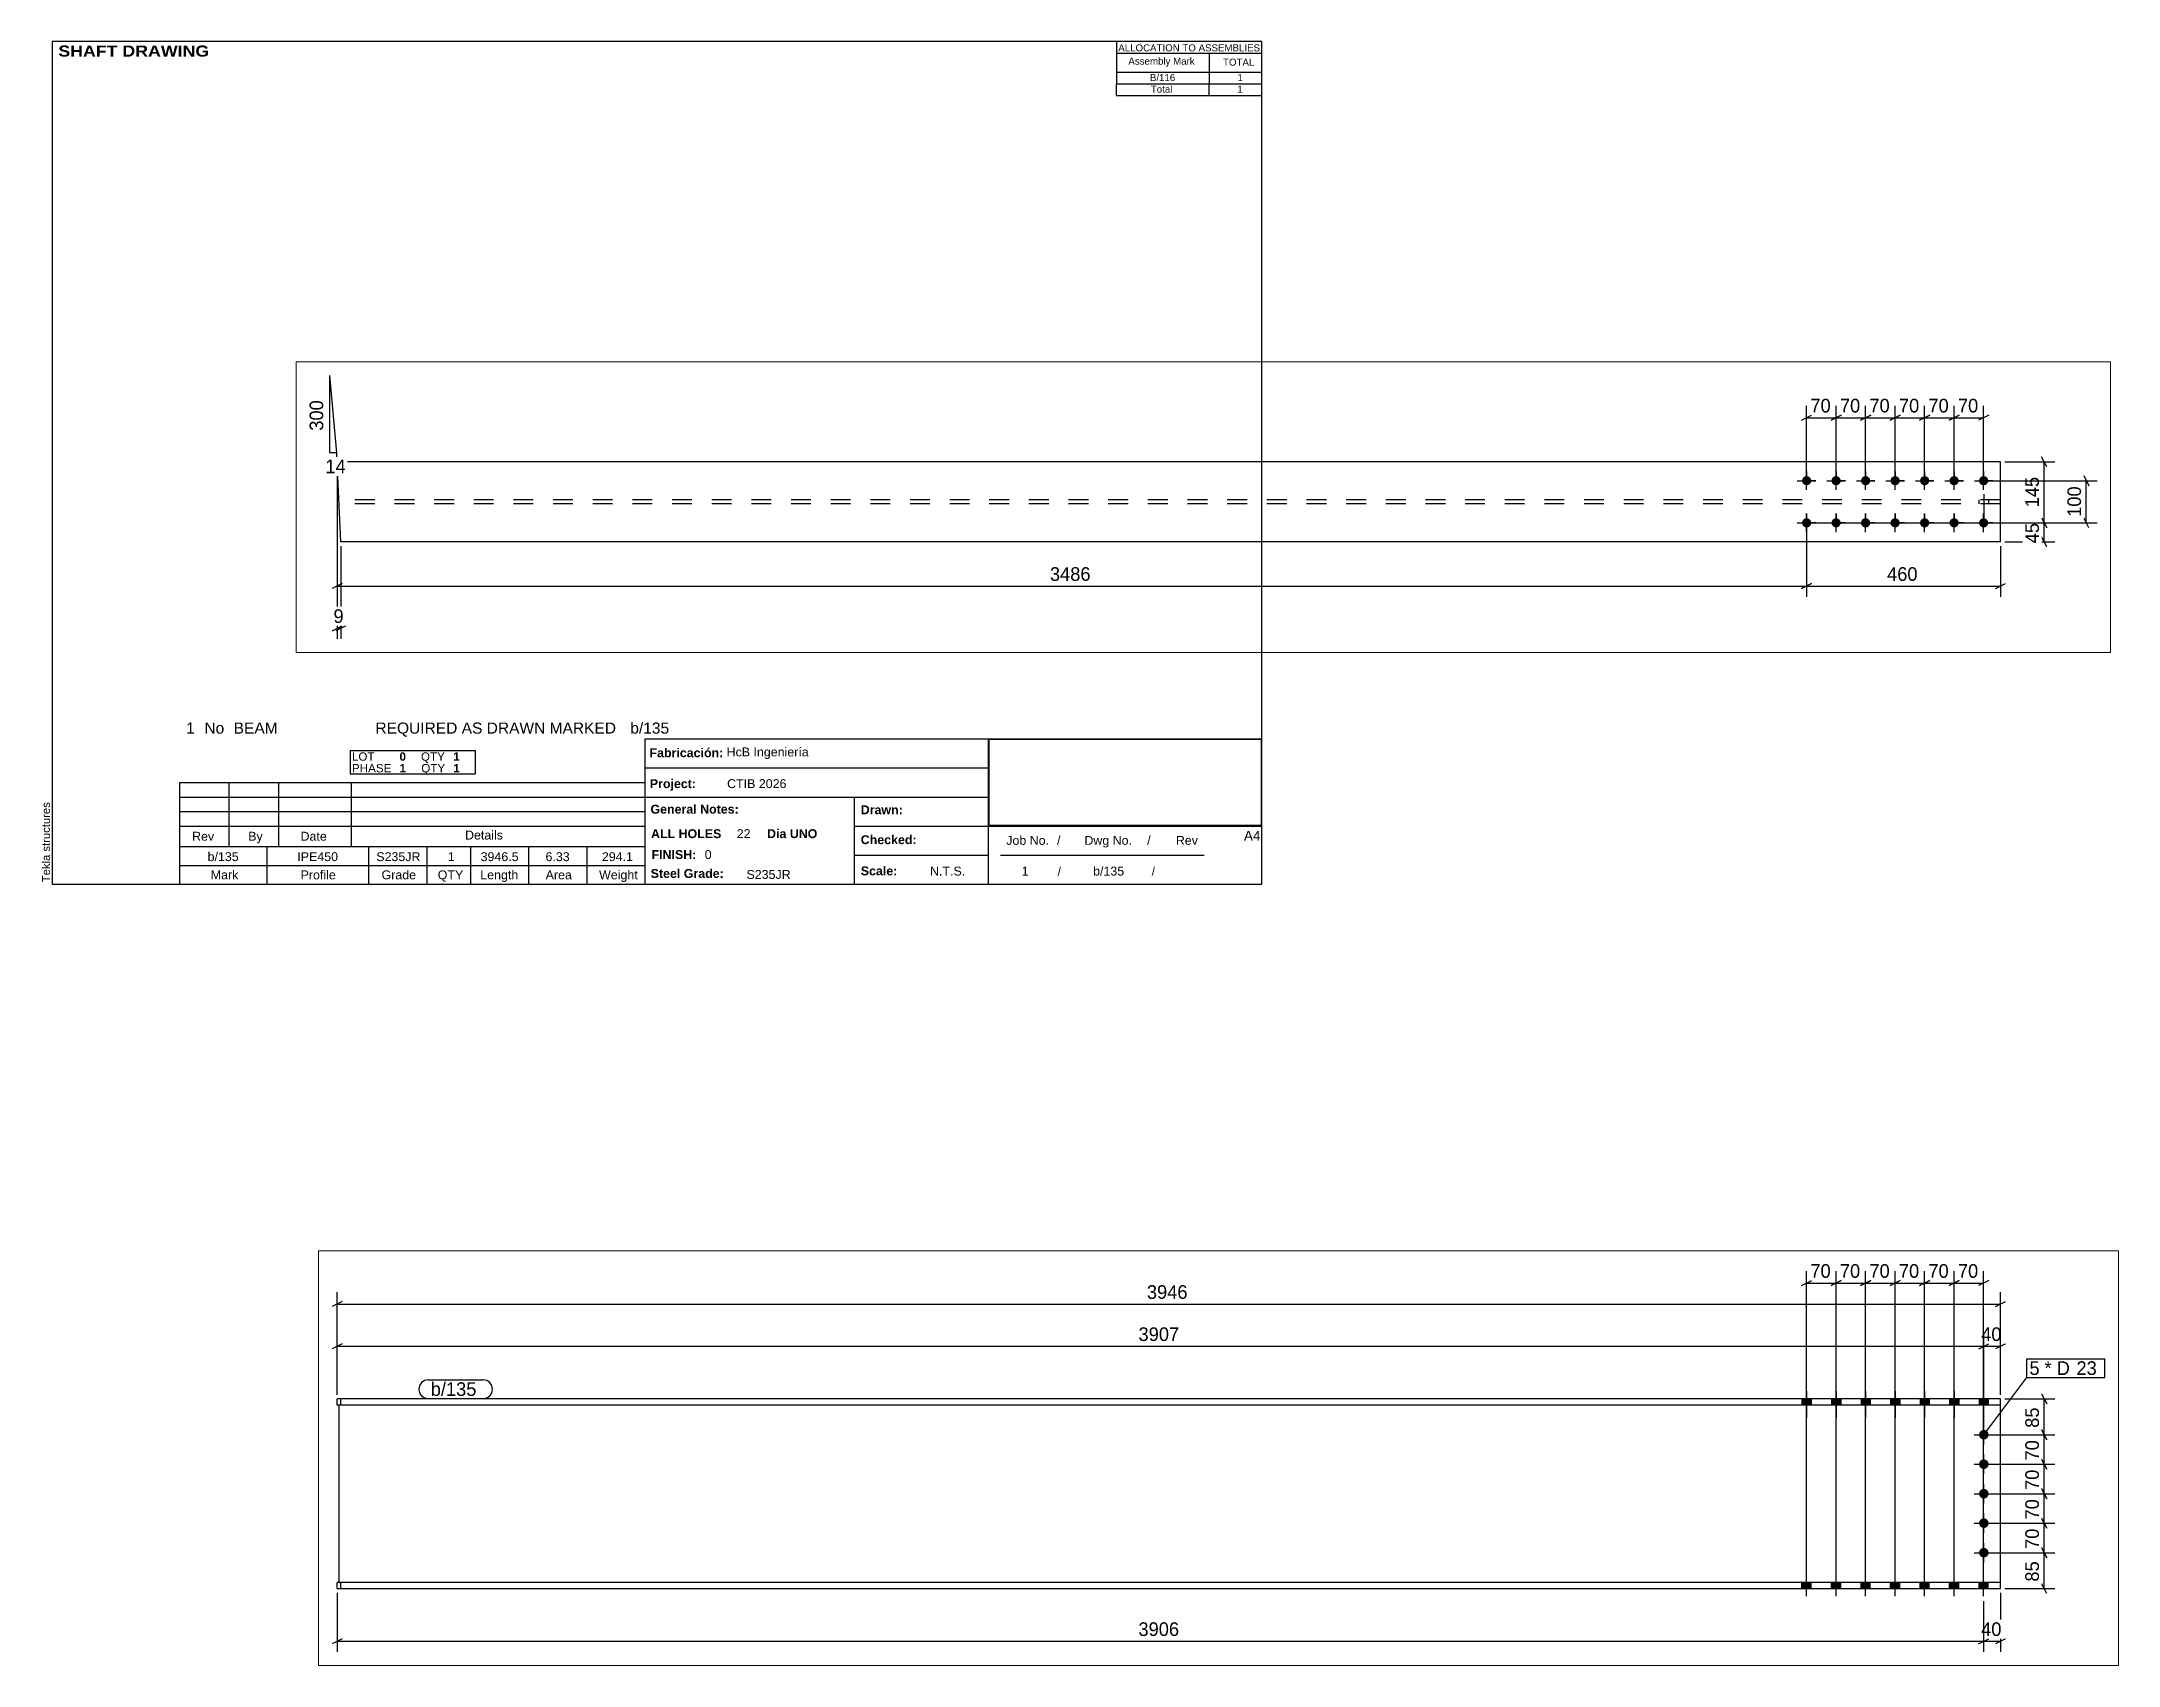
# Paper-space layout 'Layout1' of a CAD drawing. Header units: millimetres. Extents: x 2 to 495, y -180 to 205.
# The model-space entities are those that its viewports show. They can reach past a viewport. Long polylines and large blocks are cut down to what shows.
import ezdxf

# ---------------------------------------------------------------- set-up
doc = ezdxf.new("R2010")
doc.units = ezdxf.units.MM
doc.linetypes.add('DXK_LINE_DOT2', pattern=[3.9198, 1.9599, -1.9599])
doc.linetypes.add('DXK_LINE_DOT4', pattern=[0.9408, 0.4704, -0.4704])
doc.layers.add('Viewport layer', color=7, linetype='Continuous', plot=False)
doc.styles.add('Arial', font='ARIAL.TTF', dxfattribs={"height": 0.2})
doc.styles.add('Arial Black', font='ARIBLK.TTF', dxfattribs={"height": 0.2})
doc.styles.add('Arial Bold', font='ARIALBD.TTF', dxfattribs={"height": 0.2})
doc.styles.add('Comic Sans MS', font='COMIC.TTF', dxfattribs={"height": 0.2})

msp = doc.modelspace()

# ---------------------------------------------------------------- hatches: boundary and pattern name
at = {"linetype": 'Continuous'}
for points in [[(12846, 632.6), (12824, 632.6), (12824, 618), (12846, 618)], [(12846, 632.6), (12824, 632.6), (12824, 618), (12846, 618)], [(12916, 632.6), (12894, 632.6), (12894, 618), (12916, 618)], [(12916, 632.6), (12894, 632.6), (12894, 618), (12916, 618)], [(12986, 632.6), (12964, 632.6), (12964, 618), (12986, 618)], [(12986, 632.6), (12964, 632.6), (12964, 618), (12986, 618)], [(13056, 632.6), (13034, 632.6), (13034, 618), (13056, 618)], [(13056, 632.6), (13034, 632.6), (13034, 618), (13056, 618)], [(13126, 632.6), (13104, 632.6), (13104, 618), (13126, 618)], [(13126, 632.6), (13104, 632.6), (13104, 618), (13126, 618)], [(13196, 632.6), (13174, 632.6), (13174, 618), (13196, 618)], [(13196, 632.6), (13174, 632.6), (13174, 618), (13196, 618)], [(13266, 632.6), (13244, 632.6), (13244, 618), (13266, 618)], [(13266, 632.6), (13244, 632.6), (13244, 618), (13266, 618)], [(13243.9, 547.6, -1), (13266.9, 547.6, -1)], [(13243.9, 477.6, -1), (13266.9, 477.6, -1)], [(3583.4, 418.6, -1), (3583.4, 396.6, -1)], [(3653.4, 418.6, -1), (3653.4, 396.6, -1)], [(3723.4, 418.6, -1), (3723.4, 396.6, -1)], [(3793.4, 418.6, -1), (3793.4, 396.6, -1)], [(3863.4, 418.6, -1), (3863.4, 396.6, -1)], [(3933.4, 418.6, -1), (3933.4, 396.6, -1)], [(4003.4, 418.6, -1), (4003.4, 396.6, -1)], [(13243.9, 407.6, -1), (13266.9, 407.6, -1)], [(13243.9, 337.6, -1), (13266.9, 337.6, -1)], [(3583.4, 318.6, -1), (3583.4, 296.6, -1)], [(3653.4, 318.6, -1), (3653.4, 296.6, -1)], [(3723.4, 318.6, -1), (3723.4, 296.6, -1)], [(3793.4, 318.6, -1), (3793.4, 296.6, -1)], [(3863.4, 318.6, -1), (3863.4, 296.6, -1)], [(3933.4, 318.6, -1), (3933.4, 296.6, -1)], [(4003.4, 318.6, -1), (4003.4, 296.6, -1)], [(13243.9, 267.6, -1), (13266.9, 267.6, -1)], [(12846, 197.2), (12824, 197.2), (12824, 182.6), (12846, 182.6)], [(12846, 197.2), (12824, 197.2), (12824, 182.6), (12846, 182.6)], [(12916, 197.2), (12894, 197.2), (12894, 182.6), (12916, 182.6)], [(12916, 197.2), (12894, 197.2), (12894, 182.6), (12916, 182.6)], [(12986, 197.2), (12964, 197.2), (12964, 182.6), (12986, 182.6)], [(12986, 197.2), (12964, 197.2), (12964, 182.6), (12986, 182.6)], [(13056, 197.2), (13034, 197.2), (13034, 182.6), (13056, 182.6)], [(13056, 197.2), (13034, 197.2), (13034, 182.6), (13056, 182.6)], [(13126, 197.2), (13104, 197.2), (13104, 182.6), (13126, 182.6)], [(13126, 197.2), (13104, 197.2), (13104, 182.6), (13126, 182.6)], [(13196, 197.2), (13174, 197.2), (13174, 182.6), (13196, 182.6)], [(13196, 197.2), (13174, 197.2), (13174, 182.6), (13196, 182.6)], [(13266, 197.2), (13244, 197.2), (13244, 182.6), (13266, 182.6)], [(13266, 197.2), (13244, 197.2), (13244, 182.6), (13266, 182.6)]]:
    msp.add_hatch(color=3, dxfattribs=at).paths.add_polyline_path(points)

# ---------------------------------------------------------------- linework, layer by layer
at = {"color": 8, "linetype": 'Continuous'}
for p, q in [((12823, 901.6), (12847, 913.6)), ((12835, 222.4), (12835, 936)), ((12893, 901.6), (12917, 913.6)), ((12905, 222.4), (12905, 936)), ((12963, 901.6), (12987, 913.6)), ((12975, 222.4), (12975, 936)), ((13033, 901.6), (13057, 913.6)), ((13045, 222.4), (13045, 936)), ((13103, 901.6), (13127, 913.6)), ((13115, 222.4), (13115, 936)), ((13173, 901.6), (13197, 913.6)), ((13185, 222.4), (13185, 936)), ((13185, 907.6), (13255, 907.6)), ((13267, 913.6), (13243, 901.6)), ((9360.6, 863.6), (9336.6, 851.6)), ((9348.6, 642.6), (9348.6, 886)), ((9348.6, 857.6), (13295, 857.6)), ((13283, 851.6), (13307, 863.6)), ((9360.6, 763.6), (9336.6, 751.6)), ((9348.6, 642.6), (9348.6, 786)), ((13243.4, 751.6), (13267.4, 763.6)), ((13255.4, 557.6), (13255.4, 786)), ((13255.4, 757.6), (13295, 757.6)), ((13307, 763.6), (13283, 751.6)), ((13295, 642.6), (13295, 786)), ((80, 473.4), (80, 657.5)), ((96, 473.4), (80, 657.5)), ((13392.6, 644.6), (13404.6, 620.6)), ((13305, 632.6), (13424.2, 632.6)), ((13398.6, 547.6), (13398.6, 632.6)), ((3571.4, 551.2), (3595.4, 563.2)), ((3583.4, 417.6), (3583.4, 585.6)), ((3641.4, 551.2), (3665.4, 563.2)), ((3653.4, 417.6), (3653.4, 585.6)), ((3711.4, 551.2), (3735.4, 563.2)), ((3723.4, 417.6), (3723.4, 585.6)), ((3781.4, 551.2), (3805.4, 563.2)), ((3793.4, 417.6), (3793.4, 585.6)), ((3851.4, 551.2), (3875.4, 563.2)), ((3863.4, 417.6), (3863.4, 585.6)), ((3921.4, 551.2), (3945.4, 563.2)), ((3933.4, 417.6), (3933.4, 585.6)), ((3933.4, 557.2), (4003.4, 557.2)), ((4015.4, 563.2), (3991.4, 551.2)), ((4003.4, 417.6), (4003.4, 585.6)), ((13265.4, 547.6), (13424.2, 547.6)), ((13404.6, 535.6), (13392.6, 559.6)), ((96, 473.4), (80, 473.4)), ((96.5, 462.6), (96, 473.4)), ((4053.4, 452.6), (4172.6, 452.6)), ((4153, 440.6), (4140.9, 464.6)), ((4147, 307.6), (4147, 452.6)), ((13265.4, 477.6), (13424.2, 477.6)), ((13404.6, 465.6), (13392.6, 489.6)), ((97, 442.6), (97, 132)), ((97, 442.6), (97, 32)), ((4241, 419.6), (4253, 395.6)), ((4246.9, 307.6), (4247, 407.6)), ((13265.4, 407.6), (13424.2, 407.6)), ((13404.6, 395.6), (13392.6, 419.6)), ((13404.6, 325.6), (13392.6, 349.6)), ((3583.4, 297.6), (3583.4, 132)), ((3583.4, 297.6), (3583.4, 132)), ((3593.4, 307.6), (4172.6, 307.6)), ((3593.4, 307.6), (4172.6, 307.6)), ((4140.9, 319.6), (4153, 295.6)), ((4147, 262.6), (4147, 307.6)), ((4252.9, 295.6), (4240.9, 319.6)), ((13265.4, 337.6), (13424.2, 337.6)), ((105.6, 252.6), (105.6, 32)), ((4043.4, 252.6), (4043.4, 132)), ((4053.4, 262.6), (4172.6, 262.6)), ((4153, 250.6), (4140.9, 274.6)), ((13265.4, 267.6), (13424.2, 267.6)), ((13404.6, 255.6), (13392.6, 279.6)), ((109, 163.6), (85, 151.6)), ((97, 157.6), (3583.4, 157.6)), ((3571.4, 151.6), (3595.4, 163.6)), ((3595.4, 163.6), (3571.4, 151.6)), ((3583.4, 157.6), (4043.4, 157.6)), ((4031.4, 151.6), (4055.4, 163.6)), ((9348.6, 172.6), (9348.6, 32)), ((13255, 152.4), (13255, 32)), ((13295, 172.6), (13295, 32)), ((13305, 182.6), (13424.2, 182.6)), ((13404.6, 170.6), (13392.6, 194.6)), ((85, 51.6), (109, 63.6)), ((117.6, 63.6), (93.6, 51.6)), ((97, 57.6), (105.6, 57.6)), ((9360.6, 63.6), (9336.6, 51.6)), ((13243, 51.6), (13267, 63.6)), ((13255, 57.6), (13295, 57.6)), ((13307, 63.6), (13283, 51.6))]:
    msp.add_line(p, q, dxfattribs=at)
at = {"color": 3, "linetype": 'Continuous'}
for p, q in [((12835, 650.8), (12835, 587.6)), ((12835, 650.8), (12835, 587.6)), ((12905, 650.8), (12905, 587.6)), ((12905, 650.8), (12905, 587.6)), ((12975, 650.8), (12975, 587.6)), ((12975, 650.8), (12975, 587.6)), ((13045, 650.8), (13045, 587.6)), ((13045, 650.8), (13045, 587.6)), ((13115, 650.8), (13115, 587.6)), ((13115, 650.8), (13115, 587.6)), ((13185, 650.8), (13185, 587.6)), ((13185, 650.8), (13185, 587.6)), ((13255, 650.8), (13255, 587.6)), ((13255, 650.8), (13255, 587.6)), ((12824, 632.6), (12824, 618)), ((12824, 632.6), (12824, 618)), ((12846, 632.6), (12846, 618)), ((12846, 632.6), (12846, 618)), ((12894, 632.6), (12894, 618)), ((12894, 632.6), (12894, 618)), ((12916, 632.6), (12916, 618)), ((12916, 632.6), (12916, 618)), ((12964, 632.6), (12964, 618)), ((12964, 632.6), (12964, 618)), ((12986, 632.6), (12986, 618)), ((12986, 632.6), (12986, 618)), ((13034, 632.6), (13034, 618)), ((13034, 632.6), (13034, 618)), ((13056, 632.6), (13056, 618)), ((13056, 632.6), (13056, 618)), ((13104, 632.6), (13104, 618)), ((13104, 632.6), (13104, 618)), ((13126, 632.6), (13126, 618)), ((13126, 632.6), (13126, 618)), ((13174, 632.6), (13174, 618)), ((13174, 632.6), (13174, 618)), ((13196, 632.6), (13196, 618)), ((13196, 632.6), (13196, 618)), ((13244, 632.6), (13244, 618)), ((13244, 632.6), (13244, 618)), ((13266, 632.6), (13266, 618)), ((13266, 632.6), (13266, 618)), ((13232.4, 547.6), (13278.4, 547.6)), ((13255.4, 524.6), (13255.4, 570.6)), ((13255.4, 454.6), (13255.4, 500.6)), ((13232.4, 477.6), (13278.4, 477.6)), ((3561.4, 407.6), (3605.4, 407.6)), ((3561.4, 407.6), (3576.1, 407.6)), ((3583.4, 385.6), (3583.4, 429.6)), ((3583.4, 429.6), (3583.4, 415)), ((3583.4, 385.6), (3583.4, 400.3)), ((3605.4, 407.6), (3590.8, 407.6)), ((3631.4, 407.6), (3675.4, 407.6)), ((3631.4, 407.6), (3646.1, 407.6)), ((3653.4, 385.6), (3653.4, 429.6)), ((3653.4, 429.6), (3653.4, 415)), ((3653.4, 385.6), (3653.4, 400.3)), ((3675.4, 407.6), (3660.8, 407.6)), ((3701.4, 407.6), (3745.4, 407.6)), ((3701.4, 407.6), (3716.1, 407.6)), ((3723.4, 385.6), (3723.4, 429.6)), ((3723.4, 429.6), (3723.4, 415)), ((3723.4, 385.6), (3723.4, 400.3)), ((3745.4, 407.6), (3730.8, 407.6)), ((3771.4, 407.6), (3815.4, 407.6)), ((3771.4, 407.6), (3786.1, 407.6)), ((3793.4, 385.6), (3793.4, 429.6)), ((3793.4, 429.6), (3793.4, 415)), ((3793.4, 385.6), (3793.4, 400.3)), ((3815.4, 407.6), (3800.8, 407.6)), ((3841.4, 407.6), (3885.4, 407.6)), ((3841.4, 407.6), (3856.1, 407.6)), ((3863.4, 385.6), (3863.4, 429.6)), ((3863.4, 429.6), (3863.4, 415)), ((3863.4, 385.6), (3863.4, 400.3)), ((3885.4, 407.6), (3870.8, 407.6)), ((3911.4, 407.6), (3955.4, 407.6)), ((3911.4, 407.6), (3926.1, 407.6)), ((3933.4, 385.6), (3933.4, 429.6)), ((3933.4, 429.6), (3933.4, 415)), ((3933.4, 385.6), (3933.4, 400.3)), ((3955.4, 407.6), (3940.8, 407.6)), ((3981.4, 407.6), (4025.4, 407.6)), ((3981.4, 407.6), (3996.1, 407.6)), ((4003.4, 385.6), (4003.4, 429.6)), ((4003.4, 429.6), (4003.4, 414.9)), ((4003.4, 385.6), (4003.4, 400.3)), ((4025.4, 407.6), (4010.8, 407.6)), ((13232.4, 407.6), (13278.4, 407.6)), ((13255.4, 384.6), (13255.4, 430.6)), ((13255.4, 314.6), (13255.4, 360.6)), ((3561.4, 307.6), (3605.4, 307.6)), ((3561.4, 307.6), (3576.1, 307.6)), ((3583.4, 285.6), (3583.4, 329.6)), ((3583.4, 329.6), (3583.4, 315)), ((3583.4, 285.6), (3583.4, 300.3)), ((3605.4, 307.6), (3590.7, 307.6)), ((3631.4, 307.6), (3675.4, 307.6)), ((3631.4, 307.6), (3646.1, 307.6)), ((3653.4, 285.6), (3653.4, 329.6)), ((3653.4, 329.6), (3653.4, 315)), ((3653.4, 285.6), (3653.4, 300.3)), ((3675.4, 307.6), (3660.7, 307.6)), ((3701.4, 307.6), (3745.4, 307.6)), ((3701.4, 307.6), (3716.1, 307.6)), ((3723.4, 285.6), (3723.4, 329.6)), ((3723.4, 329.6), (3723.4, 315)), ((3723.4, 285.6), (3723.4, 300.3)), ((3745.4, 307.6), (3730.7, 307.6)), ((3771.4, 307.6), (3815.4, 307.6)), ((3771.4, 307.6), (3786.1, 307.6)), ((3793.4, 285.6), (3793.4, 329.6)), ((3793.4, 329.6), (3793.4, 315)), ((3793.4, 285.6), (3793.4, 300.3)), ((3815.4, 307.6), (3800.7, 307.6)), ((3841.4, 307.6), (3885.4, 307.6)), ((3841.4, 307.6), (3856.1, 307.6)), ((3863.4, 285.6), (3863.4, 329.6)), ((3863.4, 329.6), (3863.4, 315)), ((3863.4, 285.6), (3863.4, 300.3)), ((3885.4, 307.6), (3870.7, 307.6)), ((3911.4, 307.6), (3955.4, 307.6)), ((3911.4, 307.6), (3926.1, 307.6)), ((3933.4, 285.6), (3933.4, 329.6)), ((3933.4, 329.6), (3933.4, 315)), ((3933.4, 285.6), (3933.4, 300.3)), ((3955.4, 307.6), (3940.7, 307.6)), ((3981.4, 307.6), (4025.4, 307.6)), ((3981.4, 307.6), (3996.1, 307.6)), ((4003.4, 285.6), (4003.4, 329.6)), ((4003.4, 329.6), (4003.4, 314.9)), ((4003.4, 285.6), (4003.4, 300.3)), ((4025.4, 307.6), (4010.7, 307.6)), ((13232.4, 337.6), (13278.4, 337.6)), ((13232.4, 267.6), (13278.4, 267.6)), ((13255.4, 244.6), (13255.4, 290.6)), ((12824, 182.6), (12824, 197.2)), ((12824, 182.6), (12824, 197.2)), ((12835, 164.4), (12835, 227.6)), ((12835, 164.4), (12835, 227.6)), ((12846, 182.6), (12846, 197.2)), ((12846, 182.6), (12846, 197.2)), ((12894, 182.6), (12894, 197.2)), ((12894, 182.6), (12894, 197.2)), ((12905, 164.4), (12905, 227.6)), ((12905, 164.4), (12905, 227.6)), ((12916, 182.6), (12916, 197.2)), ((12916, 182.6), (12916, 197.2)), ((12964, 182.6), (12964, 197.2)), ((12964, 182.6), (12964, 197.2)), ((12975, 164.4), (12975, 227.6)), ((12975, 164.4), (12975, 227.6)), ((12986, 182.6), (12986, 197.2)), ((12986, 182.6), (12986, 197.2)), ((13034, 182.6), (13034, 197.2)), ((13034, 182.6), (13034, 197.2)), ((13045, 164.4), (13045, 227.6)), ((13045, 164.4), (13045, 227.6)), ((13056, 182.6), (13056, 197.2)), ((13056, 182.6), (13056, 197.2)), ((13104, 182.6), (13104, 197.2)), ((13104, 182.6), (13104, 197.2)), ((13115, 164.4), (13115, 227.6)), ((13115, 164.4), (13115, 227.6)), ((13126, 182.6), (13126, 197.2)), ((13126, 182.6), (13126, 197.2)), ((13174, 182.6), (13174, 197.2)), ((13174, 182.6), (13174, 197.2)), ((13185, 164.4), (13185, 227.6)), ((13185, 164.4), (13185, 227.6)), ((13196, 182.6), (13196, 197.2)), ((13196, 182.6), (13196, 197.2)), ((13244, 182.6), (13244, 197.2)), ((13244, 182.6), (13244, 197.2)), ((13255, 164.4), (13255, 227.6)), ((13255, 164.4), (13255, 227.6)), ((13266, 182.6), (13266, 197.2)), ((13266, 182.6), (13266, 197.2))]:
    msp.add_line(p, q, dxfattribs=at)
at = {"color": 7, "linetype": 'Continuous'}
for p, q in [((13295, 632.6), (9348.6, 632.6)), ((9348.6, 618), (9348.6, 632.6)), ((9352.7, 618), (9348.6, 618)), ((9352.7, 618), (9352.7, 197.2)), ((13295, 618), (9353.1, 618)), ((9353.1, 197.2), (9353.1, 618)), ((9357.3, 618), (9357.3, 632.6)), ((13295, 182.6), (13295, 632.6)), ((105.6, 262.6), (97, 452.6)), ((4043.4, 452.6), (97, 452.6)), ((4043.4, 262.6), (4043.4, 452.6)), ((4043.4, 262.6), (105.6, 262.6)), ((9348.6, 182.6), (9348.6, 197.2)), ((9352.7, 197.2), (9348.6, 197.2)), ((13295, 197.2), (9353.1, 197.2)), ((9357.3, 182.6), (9357.3, 197.2)), ((9348.6, 182.6), (13295, 182.6))]:
    msp.add_line(p, q, dxfattribs=at)
at = {"color": 7, "linetype": 'DXK_LINE_DOT4'}
for p, q in [((9353.1, 618), (9352.7, 618)), ((9353.1, 618), (9352.7, 618)), ((4043.4, 362.3), (101.1, 362.3)), ((4043.4, 352.9), (101.5, 352.9)), ((9352.7, 197.2), (9353.1, 197.2)), ((9353.1, 197.2), (9352.7, 197.2))]:
    msp.add_line(p, q, dxfattribs=at)
at = {"color": 3, "linetype": 'DXK_LINE_DOT2'}
for p, q in [((3992.3, 362.3), (3992.3, 352.9)), ((3992.3, 362.3), (3992.3, 352.9)), ((3992.3, 362.3), (3992.3, 352.9)), ((3992.3, 362.3), (3992.3, 352.9)), ((3992.3, 362.3), (3992.3, 352.9)), ((4003.8, 375.5), (4003.8, 312.3)), ((4003.8, 375.5), (4003.8, 312.3)), ((4003.8, 375.5), (4003.8, 312.3)), ((4003.8, 375.5), (4003.8, 312.3)), ((4003.8, 375.5), (4003.8, 312.3)), ((4015.3, 362.3), (4015.3, 352.9)), ((4015.3, 362.3), (4015.3, 352.9)), ((4015.3, 362.3), (4015.3, 352.9)), ((4015.3, 362.3), (4015.3, 352.9)), ((4015.3, 362.3), (4015.3, 352.9))]:
    msp.add_line(p, q, dxfattribs=at)

# ---------------------------------------------------------------- wipeouts: each hides what was drawn before it
at = {"color": 0}
msp.add_wipeout([(13389.8, 689.4), (13389.8, 721.4), (13363.7, 721.4), (13363.7, 689.4)], dxfattribs=at)

# ---------------------------------------------------------------- next in the draw order: wipeouts: each hides what was drawn before it
for points in [[(11380.3, 863.6), (11380.3, 908.4), (11263.3, 908.4), (11263.3, 863.6)], [(13307.7, 763.6), (13307.7, 808.4), (13242.7, 808.4), (13242.7, 763.6)], [(13389.8, 689.4), (13389.8, 721.4), (13363.7, 721.4), (13363.7, 689.4)], [(9689.1, 639.6), (9689.1, 671.6), (9570.6, 671.6), (9570.6, 639.6)], [(70.4, 610.9), (25.6, 610.9), (25.6, 519.9), (70.4, 519.9)], [(4000.9, 563.2), (4000.9, 608), (3936, 608), (3936, 563.2)], [(13392.6, 622.6), (13347.8, 622.6), (13347.8, 557.6), (13392.6, 557.6)], [(120.8, 419), (120.8, 463.8), (62.7, 463.8), (62.7, 419)], [(4140.9, 422.2), (4096.1, 422.2), (4096.1, 338), (4140.9, 338)], [(1898.7, 163.6), (1898.7, 208.4), (1781.7, 208.4), (1781.7, 163.6)], [(3858.9, 163.6), (3858.9, 208.4), (3767.9, 208.4), (3767.9, 163.6)], [(120.7, 63.6), (120.7, 108.4), (81.9, 108.4), (81.9, 63.6)], [(13307.5, 63.6), (13307.5, 108.4), (13242.6, 108.4), (13242.6, 63.6)]]:
    msp.add_wipeout(points, dxfattribs=at)

# ---------------------------------------------------------------- next in the draw order: linework, layer by layer
at = {"color": 8, "linetype": 'Continuous'}
for p, q in [((13255, 222.4), (13255, 936)), ((13295, 642.6), (13295, 886)), ((9348.6, 757.6), (13255.4, 757.6)), ((13243.4, 751.6), (13267.4, 763.6)), ((13255.4, 557.6), (13255.4, 786)), ((3863.4, 557.2), (3933.4, 557.2)), ((3945.4, 563.2), (3921.4, 551.2)), ((3933.4, 417.6), (3933.4, 585.6)), ((13265.4, 547.6), (13424.2, 547.6)), ((13392.6, 559.6), (13404.6, 535.6)), ((13398.6, 477.6), (13398.6, 547.6)), ((4013.4, 407.6), (4272.6, 407.6)), ((4140.9, 319.6), (4153, 295.6)), ((13255, 152.4), (13255, 32)), ((9348.6, 57.6), (13255, 57.6)), ((13243, 51.6), (13267, 63.6))]:
    msp.add_line(p, q, dxfattribs=at)
at = {"color": 7, "linetype": 'Continuous'}
msp.add_line((13357.7, 683.4), (13357.7, 727.4), dxfattribs=at)

# ---------------------------------------------------------------- next in the draw order: texts
at = {"color": 3, "style": 'Comic Sans MS'}
for s, height, p in [('3946', 32.38, (11269.7, 870)), ('40', 32.38, (13249.1, 770)), ('14', 32.38, (69.1, 425.4)), ('3486', 32.38, (1788.1, 170)), ('460', 32.38, (3774.3, 170)), ('9', 32.4, (88.3, 70)), ('40', 32.38, (13249, 70))]:
    msp.add_text(s, height=height, dxfattribs=at).set_placement(p)
for s, rotation, p in [('300', 90.0002, (64, 526.3)), ('70', -0.0057, (3942.4, 569.6)), ('85', 90.0002, (13386.2, 564)), ('145', 90.0002, (4134.6, 344.4))]:
    msp.add_text(s, height=32.38, rotation=rotation, dxfattribs=at).set_placement(p)

# ---------------------------------------------------------------- next in the draw order: wipeouts: each hides what was drawn before it
at = {"color": 0}
for points in [[(13465.6, 689.4), (13465.6, 721.4), (13399.4, 721.4), (13399.4, 689.4)], [(9689.1, 639.6), (9689.1, 671.6), (9570.6, 671.6), (9570.6, 639.6)]]:
    msp.add_wipeout(points, dxfattribs=at)

# ---------------------------------------------------------------- next in the draw order: linework, layer by layer
at = {"color": 7, "linetype": 'Continuous'}
for p, q in [((9564.6, 677.6), (9695.1, 677.6)), ((9564.6, 633.6), (9695.1, 633.6))]:
    msp.add_line(p, q, dxfattribs=at)
for centre, start, end in [((9564.6, 655.6), 90, 270), ((9695.1, 655.6), 270, 90)]:
    msp.add_arc(centre, 22, start, end, dxfattribs=at)

# ---------------------------------------------------------------- next in the draw order: texts
at = {"color": 3, "style": 'Comic Sans MS'}
msp.add_text('b/135', height=32.38, dxfattribs=at).set_placement((9570.6, 639.6))

# ---------------------------------------------------------------- next in the draw order: wipeouts: each hides what was drawn before it
at = {"color": 0}
for points in [[(13252.5, 913.6), (13252.5, 958.4), (13187.5, 958.4), (13187.5, 913.6)], [(11360.5, 763.6), (11360.5, 808.4), (11243.5, 808.4), (11243.5, 763.6)], [(13465.6, 689.4), (13465.6, 721.4), (13399.4, 721.4), (13399.4, 689.4)], [(3930.9, 563.2), (3930.9, 608), (3866, 608), (3866, 563.2)], [(13392.6, 545.1), (13347.8, 545.1), (13347.8, 480.1), (13392.6, 480.1)], [(4140.9, 317.6), (4096.1, 317.6), (4096.1, 252.7), (4140.9, 252.7)], [(11360.3, 63.6), (11360.3, 108.4), (11243.3, 108.4), (11243.3, 63.6)]]:
    msp.add_wipeout(points, dxfattribs=at)

# ---------------------------------------------------------------- next in the draw order: linework, layer by layer
at = {"color": 8, "linetype": 'Continuous'}
for p, q in [((13115, 907.6), (13185, 907.6)), ((13197, 913.6), (13173, 901.6)), ((13185, 222.4), (13185, 936)), ((3793.4, 557.2), (3863.4, 557.2)), ((3875.4, 563.2), (3851.4, 551.2)), ((3863.4, 417.6), (3863.4, 585.6)), ((13265.4, 477.6), (13424.2, 477.6)), ((13392.6, 489.6), (13404.6, 465.6)), ((13398.6, 407.6), (13398.6, 477.6)), ((4013.4, 307.6), (4272.5, 307.6))]:
    msp.add_line(p, q, dxfattribs=at)
at = {"color": 7, "linetype": 'Continuous'}
msp.add_line((13255.4, 547.6), (13357.7, 683.4), dxfattribs=at)

# ---------------------------------------------------------------- next in the draw order: texts
at = {"color": 3, "style": 'Comic Sans MS'}
for s, height, p in [('70', 32.38, (13193.9, 920)), ('3907', 32.38, (11249.9, 770)), ('5', 32.4, (13363.7, 689.4)), ('3906', 32.38, (11249.7, 70))]:
    msp.add_text(s, height=height, dxfattribs=at).set_placement(p)
for s, rotation, p in [('70', -0.0057, (3872.4, 569.6)), ('70', 90.0002, (13386.2, 486.5)), ('45', 90.0002, (4134.6, 259.1))]:
    msp.add_text(s, height=32.38, rotation=rotation, dxfattribs=at).set_placement(p)

# ---------------------------------------------------------------- next in the draw order: wipeouts: each hides what was drawn before it
at = {"color": 0}
msp.add_wipeout([(13527.3, 689.4), (13527.3, 721.4), (13475.2, 721.4), (13475.2, 689.4)], dxfattribs=at)

# ---------------------------------------------------------------- next in the draw order: wipeouts: each hides what was drawn before it
for points in [[(13182.5, 913.6), (13182.5, 958.4), (13117.5, 958.4), (13117.5, 913.6)], [(13527.3, 689.4), (13527.3, 721.4), (13475.2, 721.4), (13475.2, 689.4)], [(3860.9, 563.2), (3860.9, 608), (3796, 608), (3796, 563.2)], [(13392.6, 475.1), (13347.8, 475.1), (13347.8, 410.1), (13392.6, 410.1)], [(4241, 399.6), (4196.2, 399.6), (4196.1, 315.5), (4240.9, 315.5)]]:
    msp.add_wipeout(points, dxfattribs=at)

# ---------------------------------------------------------------- next in the draw order: linework, layer by layer
at = {"color": 8, "linetype": 'Continuous'}
for p, q in [((13045, 907.6), (13115, 907.6)), ((13127, 913.6), (13103, 901.6)), ((13115, 222.4), (13115, 936)), ((3723.4, 557.2), (3793.4, 557.2)), ((3805.4, 563.2), (3781.4, 551.2)), ((3793.4, 417.6), (3793.4, 585.6)), ((13265.4, 407.6), (13424.2, 407.6)), ((13392.6, 419.6), (13404.6, 395.6)), ((13398.6, 337.6), (13398.6, 407.6))]:
    msp.add_line(p, q, dxfattribs=at)
at = {"color": 7, "linetype": 'Continuous'}
for p, q in [((13357.7, 727.4), (13542.9, 727.4)), ((13542.9, 683.4), (13542.9, 727.4)), ((13357.7, 683.4), (13542.9, 683.4))]:
    msp.add_line(p, q, dxfattribs=at)

# ---------------------------------------------------------------- next in the draw order: texts
at = {"color": 3, "style": 'Comic Sans MS'}
for s, p in [('70', (13123.9, 920)), ('* D', (13399.4, 689.4)), ('23', (13475.2, 689.4))]:
    msp.add_text(s, height=32.38, dxfattribs=at).set_placement(p)
for s, rotation, p in [('70', -0.0057, (3802.4, 569.6)), ('70', 90.0002, (13386.2, 416.5)), ('100', 89.9945, (4234.5, 321.9))]:
    msp.add_text(s, height=32.38, rotation=rotation, dxfattribs=at).set_placement(p)

# ---------------------------------------------------------------- next in the draw order: wipeouts: each hides what was drawn before it
at = {"color": 0}
for points in [[(13112.5, 913.6), (13112.5, 958.4), (13047.5, 958.4), (13047.5, 913.6)], [(3790.9, 563.2), (3790.9, 608), (3726, 608), (3726, 563.2)], [(13392.6, 405.1), (13347.8, 405.1), (13347.8, 340.1), (13392.6, 340.1)]]:
    msp.add_wipeout(points, dxfattribs=at)

# ---------------------------------------------------------------- next in the draw order: linework, layer by layer
at = {"color": 8, "linetype": 'Continuous'}
for p, q in [((12975, 907.6), (13045, 907.6)), ((13057, 913.6), (13033, 901.6)), ((13045, 222.4), (13045, 936)), ((3653.4, 557.2), (3723.4, 557.2)), ((3735.4, 563.2), (3711.4, 551.2)), ((3723.4, 417.6), (3723.4, 585.6)), ((13392.6, 349.6), (13404.6, 325.6)), ((13265.4, 337.6), (13424.2, 337.6)), ((13398.6, 267.6), (13398.6, 337.6))]:
    msp.add_line(p, q, dxfattribs=at)

# ---------------------------------------------------------------- next in the draw order: texts
at = {"color": 3, "style": 'Comic Sans MS'}
msp.add_text('70', height=32.38, dxfattribs=at).set_placement((13053.9, 920))
for rotation, p in [(-0.0057, (3732.4, 569.6)), (90.0002, (13386.2, 346.5))]:
    msp.add_text('70', height=32.38, rotation=rotation, dxfattribs=at).set_placement(p)

# ---------------------------------------------------------------- next in the draw order: wipeouts: each hides what was drawn before it
at = {"color": 0}
for points in [[(13042.5, 913.6), (13042.5, 958.4), (12977.5, 958.4), (12977.5, 913.6)], [(3720.9, 563.2), (3720.9, 608), (3656, 608), (3656, 563.2)], [(13392.6, 335.1), (13347.8, 335.1), (13347.8, 270.1), (13392.6, 270.1)]]:
    msp.add_wipeout(points, dxfattribs=at)

# ---------------------------------------------------------------- next in the draw order: linework, layer by layer
at = {"color": 8, "linetype": 'Continuous'}
for p, q in [((12905, 907.6), (12975, 907.6)), ((12987, 913.6), (12963, 901.6)), ((12975, 222.4), (12975, 936)), ((3583.4, 557.2), (3653.4, 557.2)), ((3665.4, 563.2), (3641.4, 551.2)), ((3653.4, 417.6), (3653.4, 585.6)), ((13265.4, 267.6), (13424.2, 267.6)), ((13392.6, 279.6), (13404.6, 255.6)), ((13398.6, 182.6), (13398.6, 267.6))]:
    msp.add_line(p, q, dxfattribs=at)

# ---------------------------------------------------------------- next in the draw order: texts
at = {"color": 3, "style": 'Comic Sans MS'}
msp.add_text('70', height=32.38, dxfattribs=at).set_placement((12983.9, 920))
for rotation, p in [(-0.0057, (3662.4, 569.6)), (90.0002, (13386.2, 276.5))]:
    msp.add_text('70', height=32.38, rotation=rotation, dxfattribs=at).set_placement(p)

# ---------------------------------------------------------------- next in the draw order: wipeouts: each hides what was drawn before it
at = {"color": 0}
for points in [[(12972.5, 913.6), (12972.5, 958.4), (12907.5, 958.4), (12907.5, 913.6)], [(3650.9, 563.2), (3650.9, 608), (3586, 608), (3586, 563.2)], [(13392.6, 257.6), (13347.8, 257.6), (13347.8, 192.6), (13392.6, 192.6)]]:
    msp.add_wipeout(points, dxfattribs=at)

# ---------------------------------------------------------------- next in the draw order: linework, layer by layer
at = {"color": 8, "linetype": 'Continuous'}
for p, q in [((12835, 907.6), (12905, 907.6)), ((12917, 913.6), (12893, 901.6)), ((12905, 222.4), (12905, 936))]:
    msp.add_line(p, q, dxfattribs=at)

# ---------------------------------------------------------------- next in the draw order: texts
at = {"color": 3, "style": 'Comic Sans MS'}
msp.add_text('70', height=32.38, dxfattribs=at).set_placement((12913.9, 920))
for s, rotation, p in [('70', -0.0057, (3592.4, 569.6)), ('85', 90.0002, (13386.2, 199))]:
    msp.add_text(s, height=32.38, rotation=rotation, dxfattribs=at).set_placement(p)

# ---------------------------------------------------------------- next in the draw order: wipeouts: each hides what was drawn before it
at = {"color": 0}
msp.add_wipeout([(12902.5, 913.6), (12902.5, 958.4), (12837.5, 958.4), (12837.5, 913.6)], dxfattribs=at)

# ---------------------------------------------------------------- next in the draw order: texts
at = {"color": 3, "style": 'Comic Sans MS'}
msp.add_text('70', height=32.38, dxfattribs=at).set_placement((12843.9, 920))

psp = doc.layouts.get("Layout1")

# ---------------------------------------------------------------- linework, layer by layer
at = {"color": 5, "linetype": 'Continuous'}
for p, q in [((292, 205), (5, 205)), ((5, 205), (5, 5)), ((292, 5), (292, 205)), ((5, 5), (292, 5))]:
    psp.add_line(p, q, dxfattribs=at)
at = {"color": 7, "linetype": 'Continuous'}
for p, q in [((257.51, 205), (257.51, 197.75)), ((257.57, 202.24), (292, 202.24)), ((279.49, 202.24), (279.49, 197.75)), ((257.51, 197.75), (257.51, 195)), ((257.57, 197.75), (292, 197.75)), ((279.49, 197.75), (279.49, 195)), ((257.51, 192.23), (257.51, 194.99)), ((257.51, 192.23), (292, 192.23)), ((257.54, 194.99), (292, 194.99)), ((279.49, 192.23), (279.49, 194.99)), ((145.72, 5), (145.72, 39.5)), ((145.75, 39.5), (292, 39.5)), ((227.14, 5), (227.14, 39.5)), ((75.68, 36.74), (105.35, 36.74)), ((75.68, 36.74), (75.68, 33.98)), ((105.35, 36.74), (105.35, 33.98)), ((75.68, 33.98), (75.68, 31.22)), ((75.68, 31.22), (105.35, 31.22)), ((105.35, 33.98), (105.35, 31.22)), ((145.72, 32.6), (227.14, 32.6)), ((35.31, 13.97), (35.31, 29.15)), ((35.31, 29.15), (145.71, 29.15)), ((35.31, 25.7), (145.71, 25.7)), ((47.04, 13.97), (47.04, 29.15)), ((58.77, 13.97), (58.77, 29.15)), ((76.02, 13.97), (76.02, 29.15)), ((145.71, 13.97), (145.71, 29.15)), ((145.72, 25.7), (227.14, 25.7)), ((195.4, 5), (195.4, 25.7)), ((35.31, 22.25), (145.71, 22.25)), ((35.31, 18.8), (145.71, 18.8)), ((195.4, 18.8), (292, 18.8)), ((35.31, 13.96), (145.71, 13.97)), ((35.31, 9.49), (35.31, 13.96)), ((56.01, 9.49), (56.01, 13.97)), ((80.16, 9.49), (80.16, 13.97)), ((93.96, 9.49), (93.96, 13.97)), ((104.31, 9.49), (104.31, 13.97)), ((118.11, 9.49), (118.11, 13.97)), ((131.91, 9.49), (131.91, 13.97)), ((195.4, 11.9), (227.14, 11.9)), ((229.99, 11.92), (278.29, 11.92)), ((35.31, 9.48), (145.72, 9.49)), ((35.31, 5), (35.31, 9.48)), ((56.01, 5), (56.01, 9.48)), ((80.16, 5), (80.16, 9.48)), ((93.96, 5), (93.96, 9.48)), ((104.31, 5), (104.31, 9.48)), ((118.11, 5), (118.11, 9.48)), ((131.91, 5), (131.91, 9.48))]:
    psp.add_line(p, q, dxfattribs=at)
at = {"color": 2, "linetype": 'Continuous'}
for p, q in [((227.28, 39.46), (291.86, 39.46)), ((227.29, 19.02), (227.29, 39.46)), ((291.96, 19.03), (291.96, 39.47)), ((227.28, 19.03), (291.86, 19.03))]:
    psp.add_line(p, q, dxfattribs=at)

# ---------------------------------------------------------------- texts
at = {"color": 7}
for s, height, style, p in [(' SHAFT DRAWING', 2.6342, 'Arial Black', (5.3, 201.42)), ('ALLOCATION TO ASSEMBLIES', 1.6475, 'Arial', (257.95, 202.68)), ('Assembly Mark', 1.6475, 'Arial', (260.35, 199.52)), ('TOTAL', 1.648, 'Arial', (282.81, 199.28)), ('1', 2.64, 'Arial', (36.8, 40.76)), ('No', 2.636, 'Arial', (41.13, 40.76)), ('BEAM', 2.636, 'Arial', (48.08, 40.76)), ('REQUIRED AS DRAWN MARKED', 2.636, 'Arial', (81.71, 40.76)), ('b/135', 2.636, 'Arial', (142.18, 40.76)), ('b/135', 2.109, 'Arial', (41.89, 10.5)), ('IPE450', 2.109, 'Arial', (63.17, 10.5)), ('S235JR', 2.109, 'Arial', (81.91, 10.5)), ('1', 2.11, 'Arial', (98.86, 10.5)), ('3946.5', 2.109, 'Arial', (106.66, 10.5)), ('6.33', 2.109, 'Arial', (122.06, 10.5)), ('294.1', 2.109, 'Arial', (135.43, 10.5)), ('FINISH:', 2.107, 'Arial Bold', (147.22, 11)), ('0', 2.11, 'Arial', (159.84, 11))]:
    psp.add_text(s, height=height, dxfattribs=dict(at, style=style)).set_placement(p)
at = {"color": 7, "linetype": 'Continuous'}
for s, height, style, p in [('B/116', 1.648, 'Arial', (265.45, 195.63)), ('1', 1.65, 'Arial', (286.23, 195.63)), ('Total', 1.648, 'Arial', (265.67, 192.88)), ('1', 1.65, 'Arial', (286.21, 192.88)), ('LOT', 1.977, 'Arial', (76.13, 34.33)), ('0', 1.98, 'Arial Bold', (87.41, 34.33)), ('QTY', 1.977, 'Arial', (92.51, 34.33)), ('1', 1.98, 'Arial Bold', (100.18, 34.33)), ('Fabricación:', 2.1074, 'Arial Bold', (146.73, 35.16)), ('HcB Ingeniería', 2.1088, 'Arial', (165.02, 35.36)), ('PHASE', 1.977, 'Arial', (76.13, 31.57)), ('1', 1.98, 'Arial Bold', (87.41, 31.57)), ('QTY', 1.977, 'Arial', (92.58, 31.57)), ('1', 1.98, 'Arial Bold', (100.18, 31.57)), ('Project:', 2.107, 'Arial Bold', (146.81, 27.83)), ('CTIB 2026', 2.109, 'Arial', (165.14, 27.83)), ('General Notes:', 2.1074, 'Arial Bold', (146.96, 21.78)), ('Drawn:', 2.107, 'Arial Bold', (196.85, 21.62)), ('Rev', 2.109, 'Arial', (38.21, 15.35)), ('By', 2.109, 'Arial', (51.53, 15.35)), ('Date', 2.109, 'Arial', (63.94, 15.35)), ('Details', 2.109, 'Arial', (102.96, 15.63)), ('ALL HOLES', 2.107, 'Arial Bold', (147.1, 15.96)), ('22', 2.109, 'Arial', (167.43, 15.96)), ('Dia UNO', 2.107, 'Arial Bold', (174.62, 15.96)), ('Checked:', 2.107, 'Arial Bold', (196.85, 14.53)), ('Job No.', 2.109, 'Arial', (231.37, 14.37)), ('/', 2.11, 'Arial', (243.42, 14.37)), ('Dwg No.', 2.109, 'Arial', (249.91, 14.37)), ('/', 2.11, 'Arial', (264.81, 14.37)), ('Rev', 2.109, 'Arial', (271.61, 14.37)), ('A4', 2.307, 'Arial', (287.76, 15.38)), ('Mark', 2.109, 'Arial', (42.64, 6.19)), ('Profile', 2.109, 'Arial', (63.95, 6.19)), ('Grade', 2.109, 'Arial', (83.16, 6.19)), ('QTY', 2.109, 'Arial', (96.49, 6.19)), ('Length', 2.109, 'Arial', (106.58, 6.19)), ('Area', 2.109, 'Arial', (122.09, 6.19)), ('Weight', 2.109, 'Arial', (134.77, 6.19)), ('Steel Grade:', 2.1074, 'Arial Bold', (147.01, 6.52)), ('S235JR', 2.109, 'Arial', (169.74, 6.28)), ('Scale:', 2.107, 'Arial Bold', (196.85, 7.13)), ('N.T.S.', 2.109, 'Arial', (213.29, 7.08)), ('1', 2.11, 'Arial', (235.04, 7.08)), ('/', 1.98, 'Arial', (243.58, 7.08)), ('b/135', 2.109, 'Arial', (251.98, 7.08)), ('/', 1.98, 'Arial', (265.88, 7.08))]:
    psp.add_text(s, height=height, dxfattribs=dict(at, style=style)).set_placement(p)
at = {"color": 174, "linetype": 'Continuous', "style": 'Arial'}
psp.add_text('Tekla structures', height=1.9102, rotation=90, dxfattribs=at).set_placement((4.5, 5.5))

# ---------------------------------------------------------------- viewports
at = {"layer": 'Viewport layer', "view_target_point": (2152.28, 344.74)}
psp.add_viewport(center=(278.15, 94.49), size=(430.46, 68.9485), view_center_point=(0, 0), view_height=689.4849, dxfattribs=at)
at = {"layer": 'Viewport layer', "view_target_point": (11439.72, 492)}
psp.add_viewport(center=(281.74, -131.18), size=(427.03, 98.4), view_center_point=(0, 0), view_height=984, status=3, dxfattribs=at)

doc.saveas('drawing.dxf')
